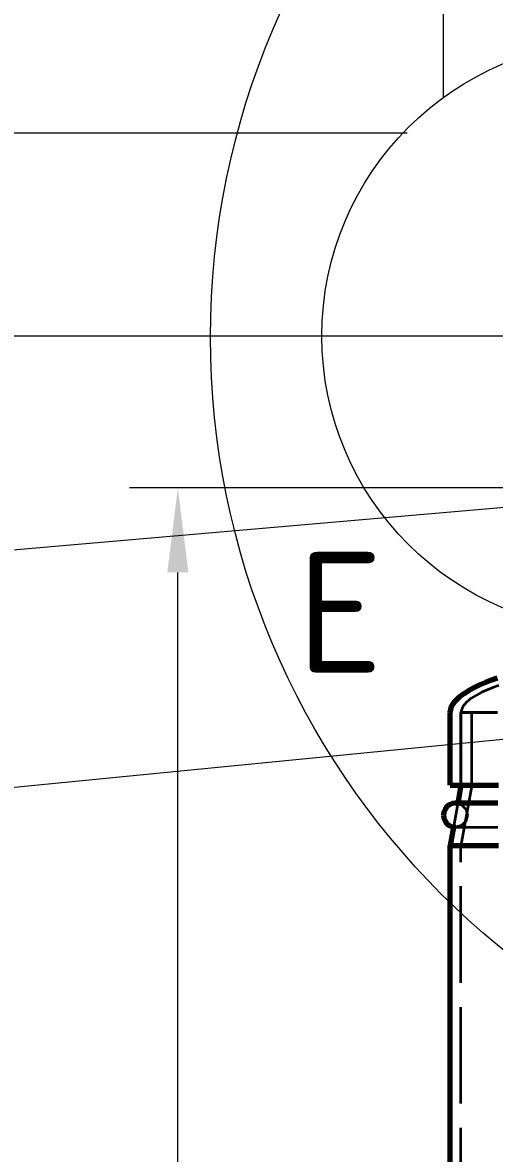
# Model space of a CAD drawing. Header units: millimetres. Extents: x 0 to 2208, y 0 to 420.
# Drawn here: x 52.71 to 72.25, y 220.41 to 267.25 of the extents above; entities that cross this region are included whole.
import ezdxf
from ezdxf.enums import TextEntityAlignment as Align

# ---------------------------------------------------------------- set-up
doc = ezdxf.new("R2010")
doc.units = ezdxf.units.MM
doc.linetypes.add('IRAM-E-TRAZOS', pattern=[5, 4, -1])
for name, color, linetype, lineweight in [('01-VISIBLE', 7, 'CONTINUOUS', 70), ('02-OCULTA', 4, 'IRAM-E-TRAZOS', 35), ('04-COTA', 3, 'CONTINUOUS', 18), ('06-TEXTO', 7, 'CONTINUOUS', 25), ('08-FINA', 5, 'CONTINUOUS', 18)]:
    doc.layers.add(name, color=color, linetype=linetype, lineweight=lineweight)
doc.styles.add('ISO3098', font='isocpeur.ttf')
doc.dimstyles.new('FLAMA-IRAM', dxfattribs={"dimtxt": 3.5, "dimasz": 3.5, "dimexe": 2, "dimexo": 1.5, "dimgap": 1, "dimtad": 1, "dimdec": 1, "dimtxsty": 'ISO3098', "dimblk": 'IRAM_FLECHA', "dimblk1": 'IRAM_FLECHA', "dimblk2": 'IRAM_FLECHA', "dimcen": 2.5, "dimclrd": 256, "dimclre": 256, "dimclrt": 256, "dimazin": 3, "dimtfac": 1, "dimtmove": 0, "dimatfit": 3, "dimlwd": 18, "dimlwe": 18})

# ---------------------------------------------------------------- blocks, each defined once
blk = doc.blocks.new('IRAM_FLECHA')
blk.add_solid([(0, 0), (-1, 0.125), (-1, -0.125)])

msp = doc.modelspace()

# ---------------------------------------------------------------- linework, layer by layer
at = {"layer": '01-VISIBLE'}
for p, q in [((70.415, 235.668), (70.415, 238.668)), ((70.865, 235.668), (70.73, 234.918)), ((70.551, 233.926), (70.415, 233.168)), ((70.415, 219.227), (70.415, 233.168))]:
    msp.add_line(p, q, dxfattribs=at)
for points in [[(70.415, 238.668), (70.47, 238.915), (70.608, 239.129), (70.789, 239.309), (70.993, 239.463), (71.21, 239.597), (71.435, 239.718), (71.666, 239.826), (71.901, 239.926), (72.139, 240.019), (72.38, 240.105)], [(70.415, 235.668), (70.666, 235.668), (70.916, 235.668), (71.167, 235.668), (71.418, 235.668), (71.668, 235.668), (71.919, 235.668), (72.17, 235.668), (72.42, 235.668)], [(70.64, 234.918), (70.511, 234.901), (70.39, 234.851), (70.286, 234.772), (70.207, 234.668), (70.157, 234.547), (70.14, 234.418)], [(70.64, 234.918), (70.64, 234.918), (70.64, 234.918), (70.64, 234.918), (70.64, 234.918), (70.64, 234.918), (70.64, 234.918)], [(72.397, 234.918), (72.146, 234.918), (71.895, 234.918), (71.644, 234.918), (71.393, 234.918), (71.142, 234.918), (70.891, 234.918), (70.64, 234.918)], [(70.14, 234.418), (70.157, 234.289), (70.207, 234.168), (70.286, 234.064), (70.39, 233.985), (70.511, 233.935), (70.64, 233.918)], [(70.415, 233.168), (70.666, 233.168), (70.916, 233.168), (71.167, 233.168), (71.418, 233.168), (71.668, 233.168), (71.919, 233.168), (72.17, 233.168), (72.42, 233.168)]]:
    msp.add_lwpolyline(points, dxfattribs=at)
at = {"layer": '02-OCULTA'}
for p, q in [((70.865, 235.668), (70.865, 238.668)), ((70.865, 238.668), (70.865, 235.668)), ((71.315, 235.668), (71.315, 238.668)), ((71.315, 235.668), (70.865, 233.168)), ((70.73, 234.918), (70.551, 233.926)), ((70.865, 112.473), (70.865, 233.168))]:
    msp.add_line(p, q, dxfattribs=at)
for points in [[(72.439, 239.795), (72.2, 239.71), (71.964, 239.616), (71.732, 239.513), (71.507, 239.397), (71.291, 239.264), (71.093, 239.105), (70.934, 238.909), (70.865, 238.668)], [(72.373, 238.668), (72.122, 238.668), (71.87, 238.668), (71.619, 238.668), (71.368, 238.668), (71.116, 238.668), (70.865, 238.668)], [(70.865, 238.668), (71.116, 238.668), (71.368, 238.668), (71.619, 238.668), (71.87, 238.668), (72.122, 238.668), (72.373, 238.668)], [(72.316, 238.668), (72.066, 238.668), (71.816, 238.668), (71.565, 238.668), (71.315, 238.668)], [(71.315, 238.668), (71.565, 238.668), (71.816, 238.668), (72.066, 238.668), (72.316, 238.668)], [(72.42, 235.668), (72.17, 235.668), (71.919, 235.668), (71.668, 235.668), (71.418, 235.668), (71.167, 235.668), (70.916, 235.668), (70.666, 235.668), (70.415, 235.668)], [(72.373, 235.668), (72.122, 235.668), (71.87, 235.668), (71.619, 235.668), (71.368, 235.668), (71.116, 235.668), (70.865, 235.668)], [(70.865, 235.668), (71.116, 235.668), (71.368, 235.668), (71.619, 235.668), (71.87, 235.668), (72.122, 235.668), (72.373, 235.668)], [(72.373, 235.668), (72.122, 235.668), (71.87, 235.668), (71.619, 235.668), (71.368, 235.668), (71.116, 235.668), (70.865, 235.668)], [(70.865, 235.668), (71.116, 235.668), (71.368, 235.668), (71.619, 235.668), (71.87, 235.668), (72.122, 235.668), (72.373, 235.668)], [(72.316, 235.668), (72.066, 235.668), (71.816, 235.668), (71.565, 235.668), (71.315, 235.668)], [(71.315, 235.668), (71.565, 235.668), (71.816, 235.668), (72.066, 235.668), (72.316, 235.668)], [(72.397, 234.918), (72.146, 234.918), (71.895, 234.918), (71.644, 234.918), (71.393, 234.918), (71.142, 234.918), (70.891, 234.918), (70.64, 234.918)], [(70.64, 234.918), (70.89, 234.851), (71.073, 234.668), (71.14, 234.418), (71.073, 234.168), (70.89, 233.985), (70.64, 233.918)], [(70.64, 233.918), (70.891, 233.918), (71.142, 233.918), (71.393, 233.918), (71.644, 233.918), (71.895, 233.918), (72.146, 233.918), (72.397, 233.918)], [(70.64, 233.918), (70.891, 233.918), (71.142, 233.918), (71.393, 233.918), (71.644, 233.918), (71.895, 233.918), (72.146, 233.918), (72.397, 233.918)], [(72.42, 233.168), (72.17, 233.168), (71.919, 233.168), (71.668, 233.168), (71.418, 233.168), (71.167, 233.168), (70.916, 233.168), (70.666, 233.168), (70.415, 233.168)], [(72.373, 233.168), (72.122, 233.168), (71.87, 233.168), (71.619, 233.168), (71.368, 233.168), (71.116, 233.168), (70.865, 233.168)], [(70.865, 233.168), (71.116, 233.168), (71.368, 233.168), (71.619, 233.168), (71.87, 233.168), (72.122, 233.168), (72.373, 233.168)]]:
    msp.add_lwpolyline(points, dxfattribs=at)
at = {"layer": '08-FINA'}
for p, q in [((43.14, 254.273), (77.315, 254.273)), ((43.125, 244.618), (87.6, 248.475)), ((43.121, 234.666), (80.892, 238.393))]:
    msp.add_line(p, q, dxfattribs=at)
for centre, radius in [((93.121, 254.22), 32.625), ((77.315, 254.273), 12.208)]:
    msp.add_circle(centre, radius, dxfattribs=at)

# ---------------------------------------------------------------- texts
at = {"layer": '06-TEXTO', "style": 'ISO3098'}
msp.add_text('E', height=5, dxfattribs=at).set_placement((65.854, 242.812), align=Align.MIDDLE_CENTER)

# ---------------------------------------------------------------- dimensions: what is measured, and where the dimension line sits
at = {"layer": '04-COTA'}
msp.add_linear_dim(base=(70.14, 271.673), p1=(70.14, 262.673), p2=(135.21, 262.673), dimstyle='FLAMA-IRAM', override={"dimlfac": 2}, dxfattribs=at).render()
for base, p1, p2 in [((48.14, 98.973), (70.14, 98.973), (70.14, 262.673)), ((59.14, 98.973), (70.415, 98.973), (86.465, 247.973))]:
    msp.add_linear_dim(base=base, p1=p1, p2=p2, angle=90, dimstyle='FLAMA-IRAM', override={"dimlfac": 2}, dxfattribs=at).render()

doc.saveas('drawing.dxf')
